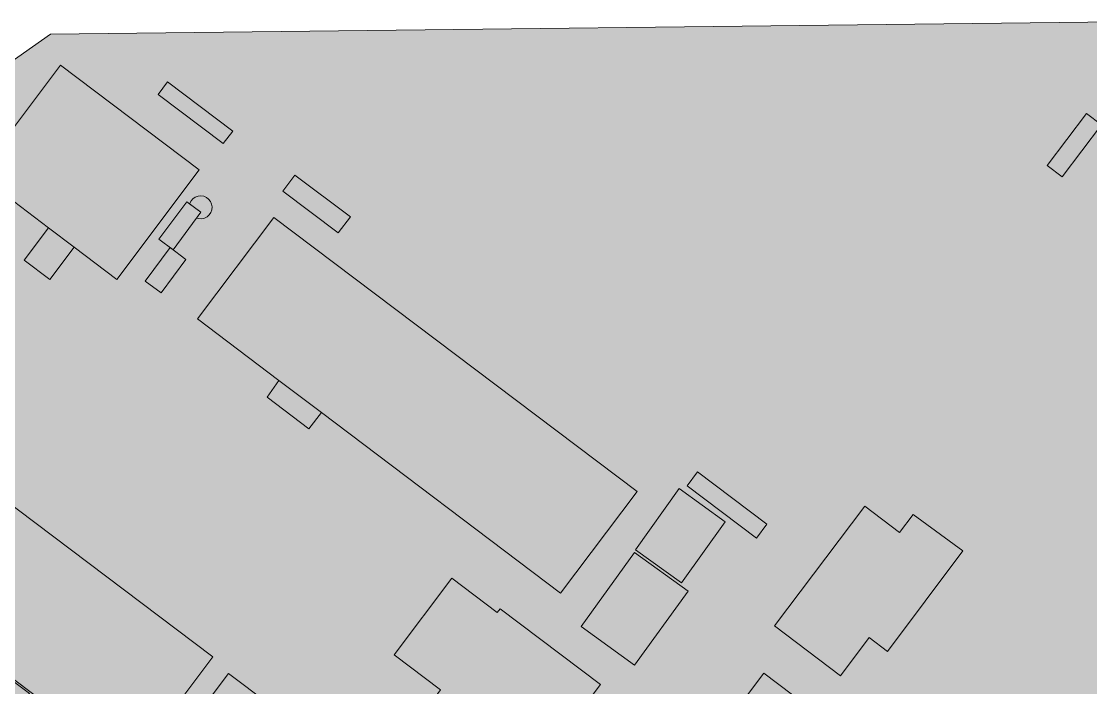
# Model space of a CAD drawing. Header units: millimetres. Extents: x -146962 to 322503, y -183624 to 284367.
# Drawn here: x -6604 to 164400, y 177923 to 284367 of the extents above; entities that cross this region are included whole.
import ezdxf

# ---------------------------------------------------------------- set-up
doc = ezdxf.new("R2010")
doc.units = ezdxf.units.MM
doc.layers.add('30_敷地・外構', color=8, linetype='Continuous', lineweight=9)

msp = doc.modelspace()

# ---------------------------------------------------------------- hatches: boundary and pattern name
at = {"layer": '30_敷地・外構'}
h = msp.add_hatch(color=8, dxfattribs=at)
h.paths.add_polyline_path([(-146962, 100544), (-108820, 189230), (-89283, 219877), (-87725, 222013), (-1960, 282350), (173184, 284367), (239072, 242938), (278732, 206219), (322503, 161507), (317095, -23425), (276188, -120904), (271912, -124752), (168970, -173180), (164529, -174704), (127796, -180333), (116091, -181839), (95830, -183624), (64542, -179082), (39436, -174835), (16841, -169718), (9303, -167782), (-59261, -128453), (-89342, -103738), (-132033, -30896), (-136480, -13512), (-141643, 9224), (-142349, 13012)])
h.paths.add_polyline_path([(85595, 85407), (55599, 41400), (55600, 29403), (10600, 29406), (10598, 1220), (163596, 1211), (163597, 29397), (118597, 29399), (118601, 85402)], flags=0)
for points in [[(-13533, 259885), (-353, 277371), (21852, 260629), (8664, 243149), (1821, 248298), (-2281, 251382)], [(27195, 266831), (25692, 264845), (15273, 272711), (16770, 274689)], [(166145, 267817), (159838, 259519), (157439, 261338), (163746, 269636)], [(46021, 253134), (44079, 250565), (35204, 257254), (37145, 259824)], [(22097, 253873), (17658, 247875), (15392, 249552), (19831, 255550)], [(21418, 252955), (22097, 253873), (20307, 255198), (20531, 255689), (20833, 256036), (21212, 256297), (21644, 256454), (22101, 256500), (22555, 256430), (22978, 256250), (23343, 255970), (23627, 255609), (23812, 255187), (23885, 254734), (23846, 254276), (23691, 253843), (23435, 253461), (23092, 253155), (22683, 252944), (22235, 252842), (21775, 252854)], [(1821, 248298), (-2075, 243142), (-6163, 246228), (-2281, 251382)], [(34566, 227007), (21539, 236830), (33768, 253055), (91873, 209238), (79636, 193020), (41386, 221863)], [(19722, 246347), (15754, 240985), (13213, 242865), (17182, 248227)], [(41386, 221863), (39383, 219263), (32686, 224322), (34566, 227007)], [(-40361, 203766), (-38520, 206416), (-37078, 208310), (-27105, 221346), (24000, 182816), (18564, 175614), (21460, 173439), (26542, 180181), (51657, 161251), (39225, 144754), (13774, 163938), (18170, 169769), (15265, 171964), (10387, 165495), (-26422, 193267)], [(112635, 204032), (110947, 201797), (99852, 210162), (101547, 212404)], [(105971, 204425), (98963, 194667), (91592, 199954), (98593, 209719)], [(128291, 206911), (133842, 202726), (136024, 205565), (143980, 199760), (131940, 183692), (128982, 185917), (124381, 179828), (113855, 187766)], [(-20352, 178450), (-43846, 195922), (-38912, 202557), (-26422, 193267), (-27896, 191286), (-9730, 177777), (-8527, 179395), (-5287, 176985), (-6617, 175196), (-1082, 171080), (250, 172870), (6381, 168309), (4915, 166336), (27167, 149787), (25821, 147848), (39997, 137766), (35202, 130393), (29373, 134640), (21686, 144168), (-11823, 165673)], [(100024, 193350), (91475, 181494), (82900, 187677), (91448, 199532)], [(53016, 183183), (62215, 195390), (69480, 189905), (69943, 190520), (86013, 178402), (75174, 164037), (59283, 176026), (60451, 177575)], [(139848, 159321), (121914, 135522), (94213, 156406), (112147, 180206)]]:
    msp.add_hatch(color=8, dxfattribs=at).paths.add_polyline_path(points)

# ---------------------------------------------------------------- linework, layer by layer
for points in [[(-146962, 100544), (-108820, 189230), (-89283, 219877), (-87725, 222013), (-1960, 282350), (173184, 284367)], [(-13533, 259885), (-353, 277371), (21852, 260629), (8664, 243149), (1821, 248298), (-2281, 251382), (-13533, 259885)], [(27195, 266831), (25692, 264845), (15273, 272711), (16770, 274689), (27195, 266831)], [(166145, 267817), (159838, 259519), (157439, 261338), (163746, 269636), (166145, 267817)], [(46021, 253134), (44079, 250565), (35204, 257254), (37145, 259824), (46021, 253134)], [(22097, 253873), (17658, 247875), (15392, 249552), (19831, 255550), (22097, 253873)], [(21418, 252955), (22097, 253873), (20307, 255198), (20531, 255689), (20833, 256036), (21212, 256297), (21644, 256454), (22101, 256500), (22555, 256430), (22978, 256250), (23343, 255970), (23627, 255609), (23812, 255187), (23885, 254734), (23846, 254276), (23691, 253843), (23435, 253461), (23092, 253155), (22683, 252944), (22235, 252842), (21775, 252854), (21418, 252955)], [(1821, 248298), (-2075, 243142), (-6163, 246228), (-2281, 251382), (1821, 248298)], [(34566, 227007), (21539, 236830), (33768, 253055), (91873, 209238), (79636, 193020), (41386, 221863), (34566, 227007)], [(19722, 246347), (15754, 240985), (13213, 242865), (17182, 248227), (19722, 246347)], [(41386, 221863), (39383, 219263), (32686, 224322), (34566, 227007), (41386, 221863)], [(-40361, 203766), (-38520, 206416), (-37078, 208310), (-27105, 221346), (24000, 182816), (18564, 175614), (21460, 173439), (26542, 180181), (51657, 161251), (39225, 144754), (13774, 163938), (18170, 169769), (15265, 171964), (10387, 165495), (-26422, 193267), (-40361, 203766)], [(112635, 204032), (110947, 201797), (99852, 210162), (101547, 212404), (112635, 204032)], [(105971, 204425), (98963, 194667), (91592, 199954), (98593, 209719), (105971, 204425)], [(128291, 206911), (133842, 202726), (136024, 205565), (143980, 199760), (131940, 183692), (128982, 185917), (124381, 179828), (113855, 187766), (128291, 206911)], [(-20352, 178450), (-43846, 195922), (-38912, 202557), (-26422, 193267), (-27896, 191286), (-9730, 177777), (-8527, 179395), (-5287, 176985), (-6617, 175196), (-1082, 171080), (250, 172870), (6381, 168309), (4915, 166336), (27167, 149787), (25821, 147848), (39997, 137766), (35202, 130393), (29373, 134640), (21686, 144168), (-11823, 165673), (-20352, 178450)], [(100024, 193350), (91475, 181494), (82900, 187677), (91448, 199532), (100024, 193350)], [(53016, 183183), (62215, 195390), (69480, 189905), (69943, 190520), (86013, 178402), (75174, 164037), (59283, 176026), (60451, 177575), (53016, 183183)], [(139848, 159321), (121914, 135522), (94213, 156406), (112147, 180206), (139848, 159321)]]:
    msp.add_lwpolyline(points, dxfattribs=at)

doc.saveas('drawing.dxf')
